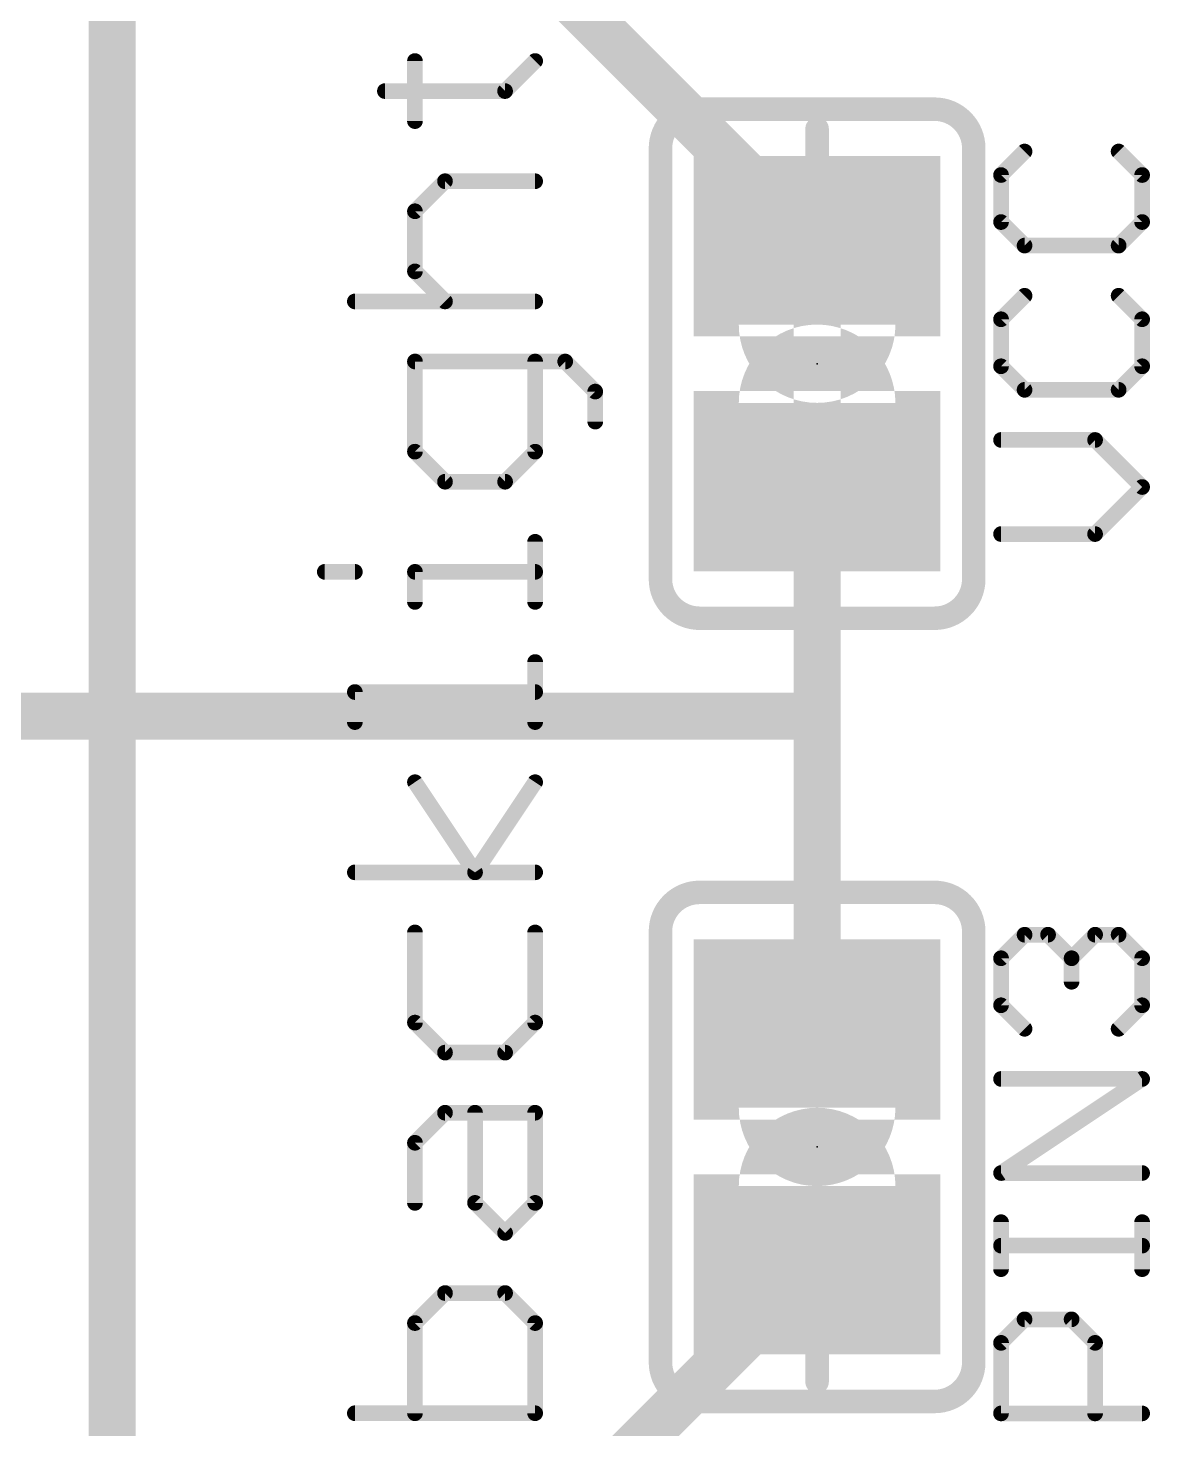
# Model space of a CAD drawing. Extents: x -5.1 to 70.5, y -0.2 to 53.5.
# Drawn here: x 53.56 to 60.83, y 14.68 to 23.77 of the extents above; entities that cross this region are included whole.
import ezdxf

# ---------------------------------------------------------------- set-up
doc = ezdxf.new("R2010")
doc.units = 0
for name, color, linetype in [('1', 12, 'CONTINUOUS'), ('16', 132, 'CONTINUOUS'), ('21', 253, 'CONTINUOUS'), ('23', 53, 'CONTINUOUS'), ('25', 253, 'CONTINUOUS'), ('51', 253, 'CONTINUOUS')]:
    doc.layers.add(name, color=color, linetype=linetype)

# ---------------------------------------------------------------- blocks, each defined once
blk = doc.blocks.new('RECT')
blk.add_solid([(-0.5, -0.5), (0.5, -0.5), (-0.5, 0.5), (0.5, 0.5)])

msp = doc.modelspace()

# ---------------------------------------------------------------- linework, layer by layer
at = {"layer": '1', "const_width": 0.3048}
for points in [[(58.42, 22.606), (55.626, 25.4)], [(58.674, 22.606), (58.42, 22.606)], [(58.674, 22.352), (58.674, 22.606)], [(58.674, 20.828), (58.674, 22.352)], [(58.674, 19.304), (58.674, 20.828)], [(51.308, 19.304), (58.674, 19.304)], [(58.674, 19.304), (58.674, 17.272)], [(57.404, 14.478), (58.674, 15.748)]]:
    msp.add_lwpolyline(points, dxfattribs=at)
at = {"layer": '1', "const_width": 0.1524}
for points in [[(58.42, 22.6822, 1), (58.42, 22.5298)], [(58.3661, 22.5521, 1), (58.4739, 22.6599)], [(58.7502, 22.606, 1), (58.5978, 22.606)], [(58.674, 22.5298, 1), (58.674, 22.6822)], [(58.7502, 22.352, 1), (58.5978, 22.352)], [(58.5978, 22.352, 1), (58.7502, 22.352)], [(58.7502, 20.828, 1), (58.5978, 20.828)], [(58.5978, 20.828, 1), (58.7502, 20.828)], [(58.7502, 19.304, 1), (58.5978, 19.304)], [(58.674, 19.2278, 1), (58.674, 19.3802)], [(58.5978, 19.304, 1), (58.7502, 19.304)], [(58.5978, 17.272, 1), (58.7502, 17.272)], [(58.7279, 15.6941, 1), (58.6201, 15.8019)]]:
    msp.add_lwpolyline(points, format="xyb", dxfattribs=at)
at = {"layer": '16', "const_width": 0.3048}
msp.add_lwpolyline([(54.102, 10.414), (54.102, 24.892)], dxfattribs=at)
at = {"layer": '21'}
for points, const_width in [([(56.0656, 23.1635), (56.0656, 23.5533)], 0.1016), ([(56.6503, 23.3584), (56.8452, 23.5533)], 0.1016), ([(55.8707, 23.3584), (56.6503, 23.3584)], 0.1016), ([(57.912, 23.241), (59.436, 23.241)], 0.1524), ([(57.658, 20.193), (57.658, 22.987)], 0.1524), ([(59.69, 22.987), (59.69, 20.193)], 0.1524), ([(56.0656, 22.5788), (56.2605, 22.7737)], 0.1016), ([(56.2605, 22.7737), (56.8452, 22.7737)], 0.1016), ([(56.0656, 22.189), (56.0656, 22.5788)], 0.1016), ([(56.2605, 21.9941), (56.0656, 22.189)], 0.1016), ([(55.6758, 21.9941), (56.8452, 21.9941)], 0.1016), ([(57.0401, 21.6043), (56.0656, 21.6043)], 0.1016), ([(56.0656, 21.6043), (56.0656, 21.0196)], 0.1016), ([(56.8452, 21.0196), (56.8452, 21.6043)], 0.1016), ([(57.235, 21.4094), (57.0401, 21.6043)], 0.1016), ([(57.235, 21.2145), (57.235, 21.4094)], 0.1016), ([(56.0656, 21.0196), (56.2605, 20.8247)], 0.1016), ([(56.6503, 20.8247), (56.8452, 21.0196)], 0.1016), ([(56.2605, 20.8247), (56.6503, 20.8247)], 0.1016), ([(56.8452, 20.0451), (56.8452, 20.4349)], 0.1016), ([(55.4809, 20.24), (55.6758, 20.24)], 0.1016), ([(56.0656, 20.0451), (56.0656, 20.24)], 0.1016), ([(56.0656, 20.24), (56.8452, 20.24)], 0.1016), ([(57.912, 19.939), (59.436, 19.939)], 0.1524), ([(56.8452, 19.2655), (56.8452, 19.6553)], 0.1016), ([(55.6758, 19.2655), (55.6758, 19.4604)], 0.1016), ([(55.6758, 19.4604), (56.8452, 19.4604)], 0.1016), ([(56.4554, 18.291), (56.0656, 18.8757)], 0.1016), ([(56.8452, 18.8757), (56.4554, 18.291)], 0.1016), ([(56.8452, 18.291), (55.6758, 18.291)], 0.1016), ([(57.912, 18.161), (59.436, 18.161)], 0.1524), ([(56.0656, 17.9012), (56.0656, 17.3165)], 0.1016), ([(56.8452, 17.3165), (56.8452, 17.9012)], 0.1016), ([(57.658, 15.113), (57.658, 17.907)], 0.1524), ([(59.69, 17.907), (59.69, 15.113)], 0.1524), ([(56.0656, 17.3165), (56.2605, 17.1216)], 0.1016), ([(56.6503, 17.1216), (56.8452, 17.3165)], 0.1016), ([(56.2605, 17.1216), (56.6503, 17.1216)], 0.1016), ([(56.0656, 16.5369), (56.2605, 16.7318)], 0.1016), ([(56.2605, 16.7318), (56.8452, 16.7318)], 0.1016), ([(56.4554, 16.1471), (56.4554, 16.7318)], 0.1016), ([(56.8452, 16.7318), (56.8452, 16.1471)], 0.1016), ([(56.0656, 16.1471), (56.0656, 16.5369)], 0.1016), ([(56.6503, 15.9522), (56.4554, 16.1471)], 0.1016), ([(56.8452, 16.1471), (56.6503, 15.9522)], 0.1016), ([(56.2605, 15.5624), (56.0656, 15.3675)], 0.1016), ([(56.6503, 15.5624), (56.2605, 15.5624)], 0.1016), ([(56.8452, 15.3675), (56.6503, 15.5624)], 0.1016), ([(56.0656, 15.3675), (56.0656, 14.7828)], 0.1016), ([(56.8452, 14.7828), (56.8452, 15.3675)], 0.1016), ([(57.912, 14.859), (59.436, 14.859)], 0.1524), ([(55.6758, 14.7828), (56.8452, 14.7828)], 0.1016)]:
    msp.add_lwpolyline(points, dxfattribs=dict(at, const_width=const_width))
for points, const_width in [([(56.091, 23.5533, 1), (56.0402, 23.5533)], 0.0508), ([(56.8632, 23.5353, 1), (56.8272, 23.5712)], 0.0508), ([(55.8707, 23.3838, 1), (55.8707, 23.333)], 0.0508), ([(56.6323, 23.3763, 1), (56.6683, 23.3404)], 0.0508), ([(56.6503, 23.333, 1), (56.6503, 23.3838)], 0.0508), ([(57.912, 23.241, 0.4142), (57.658, 22.987)], 0.1524), ([(57.912, 23.2791, 1), (57.912, 23.2029)], 0.0762), ([(57.912, 23.2029, 1), (57.912, 23.2791)], 0.0762), ([(59.69, 22.987, 0.4142), (59.436, 23.241)], 0.1524), ([(59.436, 23.2791, 1), (59.436, 23.2029)], 0.0762), ([(59.436, 23.2029, 1), (59.436, 23.2791)], 0.0762), ([(56.0402, 23.1635, 1), (56.091, 23.1635)], 0.0508), ([(57.6961, 22.987, 1), (57.6199, 22.987)], 0.0762), ([(57.6199, 22.987, 1), (57.6961, 22.987)], 0.0762), ([(59.7281, 22.987, 1), (59.6519, 22.987)], 0.0762), ([(59.6519, 22.987, 1), (59.7281, 22.987)], 0.0762), ([(56.2605, 22.7991, 1), (56.2605, 22.7483)], 0.0508), ([(56.2785, 22.7557, 1), (56.2425, 22.7916)], 0.0508), ([(56.8452, 22.7483, 1), (56.8452, 22.7991)], 0.0508), ([(56.091, 22.5788, 1), (56.0402, 22.5788)], 0.0508), ([(56.0476, 22.5967, 1), (56.0836, 22.5608)], 0.0508), ([(56.0836, 22.2069, 1), (56.0476, 22.171)], 0.0508), ([(56.0402, 22.189, 1), (56.091, 22.189)], 0.0508), ([(55.6758, 22.0195, 1), (55.6758, 21.9687)], 0.0508), ([(56.2425, 21.9761, 1), (56.2785, 22.012)], 0.0508), ([(56.8452, 21.9687, 1), (56.8452, 22.0195)], 0.0508), ([(56.0656, 21.6297, 1), (56.0656, 21.5789)], 0.0508), ([(56.091, 21.6043, 1), (56.0402, 21.6043)], 0.0508), ([(56.8706, 21.6043, 1), (56.8198, 21.6043)], 0.0508), ([(57.0581, 21.6222, 1), (57.0221, 21.5863)], 0.0508), ([(57.0401, 21.5789, 1), (57.0401, 21.6297)], 0.0508), ([(57.2604, 21.4094, 1), (57.2096, 21.4094)], 0.0508), ([(57.217, 21.3914, 1), (57.253, 21.4273)], 0.0508), ([(57.2096, 21.2145, 1), (57.2604, 21.2145)], 0.0508), ([(56.0836, 21.0375, 1), (56.0476, 21.0016)], 0.0508), ([(56.0402, 21.0196, 1), (56.091, 21.0196)], 0.0508), ([(56.8198, 21.0196, 1), (56.8706, 21.0196)], 0.0508), ([(56.8632, 21.0016, 1), (56.8272, 21.0375)], 0.0508), ([(56.2605, 20.8501, 1), (56.2605, 20.7993)], 0.0508), ([(56.2425, 20.8067, 1), (56.2785, 20.8426)], 0.0508), ([(56.6323, 20.8426, 1), (56.6683, 20.8067)], 0.0508), ([(56.6503, 20.7993, 1), (56.6503, 20.8501)], 0.0508), ([(56.8706, 20.4349, 1), (56.8198, 20.4349)], 0.0508), ([(55.4809, 20.2654, 1), (55.4809, 20.2146)], 0.0508), ([(55.6758, 20.2146, 1), (55.6758, 20.2654)], 0.0508), ([(56.091, 20.24, 1), (56.0402, 20.24)], 0.0508), ([(56.0656, 20.2654, 1), (56.0656, 20.2146)], 0.0508), ([(56.8452, 20.2146, 1), (56.8452, 20.2654)], 0.0508), ([(57.658, 20.193, 0.4142), (57.912, 19.939)], 0.1524), ([(57.6961, 20.193, 1), (57.6199, 20.193)], 0.0762), ([(59.436, 19.939, 0.4142), (59.69, 20.193)], 0.1524), ([(59.7281, 20.193, 1), (59.6519, 20.193)], 0.0762), ([(57.6199, 20.193, 1), (57.6961, 20.193)], 0.0762), ([(59.6519, 20.193, 1), (59.7281, 20.193)], 0.0762), ([(56.0402, 20.0451, 1), (56.091, 20.0451)], 0.0508), ([(56.8198, 20.0451, 1), (56.8706, 20.0451)], 0.0508), ([(57.912, 19.9771, 1), (57.912, 19.9009)], 0.0762), ([(57.912, 19.9009, 1), (57.912, 19.9771)], 0.0762), ([(59.436, 19.9771, 1), (59.436, 19.9009)], 0.0762), ([(59.436, 19.9009, 1), (59.436, 19.9771)], 0.0762), ([(56.8706, 19.6553, 1), (56.8198, 19.6553)], 0.0508), ([(55.7012, 19.4604, 1), (55.6504, 19.4604)], 0.0508), ([(55.6758, 19.4858, 1), (55.6758, 19.435)], 0.0508), ([(56.8452, 19.435, 1), (56.8452, 19.4858)], 0.0508), ([(55.6504, 19.2655, 1), (55.7012, 19.2655)], 0.0508), ([(56.8198, 19.2655, 1), (56.8706, 19.2655)], 0.0508), ([(56.0867, 18.8898, 1), (56.0445, 18.8616)], 0.0508), ([(56.8663, 18.8616, 1), (56.8241, 18.8898)], 0.0508), ([(55.6758, 18.3164, 1), (55.6758, 18.2656)], 0.0508), ([(56.4343, 18.3051, 1), (56.4765, 18.2769)], 0.0508), ([(56.4343, 18.2769, 1), (56.4765, 18.3051)], 0.0508), ([(56.8452, 18.2656, 1), (56.8452, 18.3164)], 0.0508), ([(57.912, 18.161, 0.4142), (57.658, 17.907)], 0.1524), ([(57.912, 18.1991, 1), (57.912, 18.1229)], 0.0762), ([(57.912, 18.1229, 1), (57.912, 18.1991)], 0.0762), ([(59.69, 17.907, 0.4142), (59.436, 18.161)], 0.1524), ([(59.436, 18.1991, 1), (59.436, 18.1229)], 0.0762), ([(59.436, 18.1229, 1), (59.436, 18.1991)], 0.0762), ([(56.091, 17.9012, 1), (56.0402, 17.9012)], 0.0508), ([(56.8706, 17.9012, 1), (56.8198, 17.9012)], 0.0508), ([(57.6961, 17.907, 1), (57.6199, 17.907)], 0.0762), ([(57.6199, 17.907, 1), (57.6961, 17.907)], 0.0762), ([(59.7281, 17.907, 1), (59.6519, 17.907)], 0.0762), ([(59.6519, 17.907, 1), (59.7281, 17.907)], 0.0762), ([(56.0836, 17.3345, 1), (56.0476, 17.2985)], 0.0508), ([(56.8632, 17.2985, 1), (56.8272, 17.3345)], 0.0508), ([(56.0402, 17.3165, 1), (56.091, 17.3165)], 0.0508), ([(56.8198, 17.3165, 1), (56.8706, 17.3165)], 0.0508), ([(56.2605, 17.147, 1), (56.2605, 17.0962)], 0.0508), ([(56.2425, 17.1036, 1), (56.2785, 17.1396)], 0.0508), ([(56.6323, 17.1396, 1), (56.6683, 17.1036)], 0.0508), ([(56.6503, 17.0962, 1), (56.6503, 17.147)], 0.0508), ([(56.2605, 16.7572, 1), (56.2605, 16.7064)], 0.0508), ([(56.2785, 16.7138, 1), (56.2425, 16.7498)], 0.0508), ([(56.4808, 16.7318, 1), (56.43, 16.7318)], 0.0508), ([(56.8706, 16.7318, 1), (56.8198, 16.7318)], 0.0508), ([(56.8452, 16.7064, 1), (56.8452, 16.7572)], 0.0508), ([(56.0476, 16.5549, 1), (56.0836, 16.5189)], 0.0508), ([(56.091, 16.5369, 1), (56.0402, 16.5369)], 0.0508), ([(56.4734, 16.1651, 1), (56.4374, 16.1291)], 0.0508), ([(56.8632, 16.1291, 1), (56.8272, 16.1651)], 0.0508), ([(56.0402, 16.1471, 1), (56.091, 16.1471)], 0.0508), ([(56.43, 16.1471, 1), (56.4808, 16.1471)], 0.0508), ([(56.8198, 16.1471, 1), (56.8706, 16.1471)], 0.0508), ([(56.6323, 15.9702, 1), (56.6683, 15.9342)], 0.0508), ([(56.6323, 15.9342, 1), (56.6683, 15.9702)], 0.0508), ([(56.2605, 15.5878, 1), (56.2605, 15.537)], 0.0508), ([(56.2785, 15.5444, 1), (56.2425, 15.5804)], 0.0508), ([(56.6683, 15.5804, 1), (56.6323, 15.5444)], 0.0508), ([(56.6503, 15.537, 1), (56.6503, 15.5878)], 0.0508), ([(56.0476, 15.3855, 1), (56.0836, 15.3495)], 0.0508), ([(56.091, 15.3675, 1), (56.0402, 15.3675)], 0.0508), ([(56.8706, 15.3675, 1), (56.8198, 15.3675)], 0.0508), ([(56.8272, 15.3495, 1), (56.8632, 15.3855)], 0.0508), ([(57.658, 15.113, 0.4142), (57.912, 14.859)], 0.1524), ([(57.6961, 15.113, 1), (57.6199, 15.113)], 0.0762), ([(59.436, 14.859, 0.4142), (59.69, 15.113)], 0.1524), ([(59.7281, 15.113, 1), (59.6519, 15.113)], 0.0762), ([(57.6199, 15.113, 1), (57.6961, 15.113)], 0.0762), ([(59.6519, 15.113, 1), (59.7281, 15.113)], 0.0762), ([(57.912, 14.8971, 1), (57.912, 14.8209)], 0.0762), ([(57.912, 14.8209, 1), (57.912, 14.8971)], 0.0762), ([(59.436, 14.8971, 1), (59.436, 14.8209)], 0.0762), ([(59.436, 14.8209, 1), (59.436, 14.8971)], 0.0762), ([(55.6758, 14.8082, 1), (55.6758, 14.7574)], 0.0508), ([(56.8452, 14.7574, 1), (56.8452, 14.8082)], 0.0508), ([(56.0402, 14.7828, 1), (56.091, 14.7828)], 0.0508), ([(56.8198, 14.7828, 1), (56.8706, 14.7828)], 0.0508)]:
    msp.add_lwpolyline(points, format="xyb", dxfattribs=dict(at, const_width=const_width))
at = {"layer": '23'}
for p in [(58.674, 21.59), (58.674, 16.51)]:
    msp.add_point(p, dxfattribs=at)
at = {"layer": '25', "const_width": 0.1016}
for points in [[(60.0196, 22.9664), (59.867, 22.8139)], [(60.7822, 22.8139), (60.6297, 22.9664)], [(59.867, 22.8139), (59.867, 22.5088)], [(60.7822, 22.5088), (60.7822, 22.8139)], [(59.867, 22.5088), (60.0196, 22.3563)], [(60.6297, 22.3563), (60.7822, 22.5088)], [(60.0196, 22.3563), (60.6297, 22.3563)], [(60.0196, 22.0309), (59.867, 21.8784)], [(60.7822, 21.8784), (60.6297, 22.0309)], [(59.867, 21.8784), (59.867, 21.5733)], [(60.7822, 21.5733), (60.7822, 21.8784)], [(59.867, 21.5733), (60.0196, 21.4208)], [(60.6297, 21.4208), (60.7822, 21.5733)], [(60.0196, 21.4208), (60.6297, 21.4208)], [(60.4771, 21.0954), (59.867, 21.0954)], [(60.7822, 20.7903), (60.4771, 21.0954)], [(60.4771, 20.4852), (60.7822, 20.7903)], [(59.867, 20.4852), (60.4771, 20.4852)], [(59.867, 17.7339), (60.0196, 17.8864)], [(60.0196, 17.8864), (60.1721, 17.8864)], [(60.1721, 17.8864), (60.3246, 17.7339)], [(60.3246, 17.7339), (60.4771, 17.8864)], [(60.4771, 17.8864), (60.6297, 17.8864)], [(60.6297, 17.8864), (60.7822, 17.7339)], [(59.867, 17.4288), (59.867, 17.7339)], [(60.3246, 17.7339), (60.3246, 17.5813)], [(60.7822, 17.7339), (60.7822, 17.4288)], [(60.0196, 17.2763), (59.867, 17.4288)], [(60.7822, 17.4288), (60.6297, 17.2763)], [(59.867, 16.3408), (60.7822, 16.9509)], [(60.7822, 16.9509), (59.867, 16.9509)], [(60.7822, 16.3408), (59.867, 16.3408)], [(59.867, 15.7171), (59.867, 16.0221)], [(60.7822, 15.7171), (60.7822, 16.0221)], [(60.7822, 15.8696), (59.867, 15.8696)], [(59.867, 15.2392), (60.0196, 15.3917)], [(60.0196, 15.3917), (60.3246, 15.3917)], [(60.3246, 15.3917), (60.4771, 15.2392)], [(59.867, 14.7816), (59.867, 15.2392)], [(60.4771, 15.2392), (60.4771, 14.7816)], [(60.7822, 14.7816), (59.867, 14.7816)]]:
    msp.add_lwpolyline(points, dxfattribs=at)
at = {"layer": '25', "const_width": 0.0508}
for points in [[(60.0375, 22.9484, 1), (60.0016, 22.9844)], [(60.6476, 22.9844, 1), (60.6117, 22.9484)], [(59.8924, 22.8139, 1), (59.8416, 22.8139)], [(59.8491, 22.8318, 1), (59.885, 22.7959)], [(60.8076, 22.8139, 1), (60.7568, 22.8139)], [(60.7642, 22.7959, 1), (60.8002, 22.8318)], [(59.885, 22.5268, 1), (59.8491, 22.4908)], [(60.8002, 22.4908, 1), (60.7642, 22.5268)], [(59.8416, 22.5088, 1), (59.8924, 22.5088)], [(60.7568, 22.5088, 1), (60.8076, 22.5088)], [(60.0196, 22.3817, 1), (60.0196, 22.3309)], [(60.0016, 22.3383, 1), (60.0375, 22.3742)], [(60.6117, 22.3742, 1), (60.6476, 22.3383)], [(60.6297, 22.3309, 1), (60.6297, 22.3817)], [(60.0375, 22.0129, 1), (60.0016, 22.0488)], [(60.6476, 22.0488, 1), (60.6117, 22.0129)], [(59.8924, 21.8784, 1), (59.8416, 21.8784)], [(59.8491, 21.8963, 1), (59.885, 21.8604)], [(60.8076, 21.8784, 1), (60.7568, 21.8784)], [(60.7642, 21.8604, 1), (60.8002, 21.8963)], [(59.885, 21.5913, 1), (59.8491, 21.5553)], [(59.8416, 21.5733, 1), (59.8924, 21.5733)], [(60.7568, 21.5733, 1), (60.8076, 21.5733)], [(60.8002, 21.5553, 1), (60.7642, 21.5913)], [(60.0196, 21.4462, 1), (60.0196, 21.3954)], [(60.0016, 21.4028, 1), (60.0375, 21.4387)], [(60.6117, 21.4387, 1), (60.6476, 21.4028)], [(60.6297, 21.3954, 1), (60.6297, 21.4462)], [(59.867, 21.1208, 1), (59.867, 21.07)], [(60.4951, 21.1133, 1), (60.4592, 21.0774)], [(60.4771, 21.07, 1), (60.4771, 21.1208)], [(60.8002, 20.7723, 1), (60.7642, 20.8083)], [(60.7642, 20.7723, 1), (60.8002, 20.8083)], [(59.867, 20.5106, 1), (59.867, 20.4598)], [(60.4592, 20.5032, 1), (60.4951, 20.4673)], [(60.4771, 20.4598, 1), (60.4771, 20.5106)], [(60.0196, 17.9118, 1), (60.0196, 17.861)], [(60.0375, 17.8684, 1), (60.0016, 17.9044)], [(60.19, 17.9044, 1), (60.1541, 17.8684)], [(60.1721, 17.861, 1), (60.1721, 17.9118)], [(60.4771, 17.9118, 1), (60.4771, 17.861)], [(60.4951, 17.8684, 1), (60.4592, 17.9044)], [(60.6476, 17.9044, 1), (60.6117, 17.8684)], [(60.6297, 17.861, 1), (60.6297, 17.9118)], [(59.8924, 17.7339, 1), (59.8416, 17.7339)], [(59.8491, 17.7518, 1), (59.885, 17.7159)], [(60.35, 17.7339, 1), (60.2992, 17.7339)], [(60.3066, 17.7518, 1), (60.3426, 17.7159)], [(60.3066, 17.7159, 1), (60.3426, 17.7518)], [(60.8076, 17.7339, 1), (60.7568, 17.7339)], [(60.7642, 17.7159, 1), (60.8002, 17.7518)], [(60.2992, 17.5813, 1), (60.35, 17.5813)], [(59.885, 17.4468, 1), (59.8491, 17.4108)], [(59.8416, 17.4288, 1), (59.8924, 17.4288)], [(60.7568, 17.4288, 1), (60.8076, 17.4288)], [(60.8002, 17.4108, 1), (60.7642, 17.4468)], [(60.0016, 17.2583, 1), (60.0375, 17.2942)], [(60.6117, 17.2942, 1), (60.6476, 17.2583)], [(59.867, 16.9763, 1), (59.867, 16.9255)], [(60.7963, 16.9297, 1), (60.7681, 16.972)], [(60.7822, 16.9255, 1), (60.7822, 16.9763)], [(59.867, 16.3662, 1), (59.867, 16.3154)], [(59.8529, 16.3619, 1), (59.8811, 16.3196)], [(60.7822, 16.3154, 1), (60.7822, 16.3662)], [(59.8924, 16.0221, 1), (59.8416, 16.0221)], [(60.8076, 16.0221, 1), (60.7568, 16.0221)], [(59.867, 15.895, 1), (59.867, 15.8442)], [(60.7822, 15.8442, 1), (60.7822, 15.895)], [(59.8416, 15.7171, 1), (59.8924, 15.7171)], [(60.7568, 15.7171, 1), (60.8076, 15.7171)], [(60.0196, 15.4171, 1), (60.0196, 15.3663)], [(60.0375, 15.3737, 1), (60.0016, 15.4096)], [(60.3426, 15.4096, 1), (60.3066, 15.3737)], [(60.3246, 15.3663, 1), (60.3246, 15.4171)], [(59.8924, 15.2392, 1), (59.8416, 15.2392)], [(59.8491, 15.2571, 1), (59.885, 15.2212)], [(60.5025, 15.2392, 1), (60.4517, 15.2392)], [(60.4592, 15.2212, 1), (60.4951, 15.2571)], [(59.867, 14.807, 1), (59.867, 14.7562)], [(60.7822, 14.7562, 1), (60.7822, 14.807)], [(59.8416, 14.7816, 1), (59.8924, 14.7816)], [(60.4517, 14.7816, 1), (60.5025, 14.7816)]]:
    msp.add_lwpolyline(points, format="xyb", dxfattribs=at)
at = {"layer": '51', "const_width": 0.1524}
for points in [[(58.674, 22.606), (58.674, 23.114)], [(58.674, 20.574), (58.674, 20.066)], [(58.674, 17.526), (58.674, 18.034)], [(58.674, 15.494), (58.674, 14.986)]]:
    msp.add_lwpolyline(points, dxfattribs=at)
at = {"layer": '51'}
for points, const_width in [([(58.7121, 23.114, 1), (58.6359, 23.114)], 0.0762), ([(58.6359, 22.606, 1), (58.7121, 22.606)], 0.0762), ([(58.801, 21.844, 1), (58.547, 21.844)], 1.27), ([(58.547, 21.336, 1), (58.801, 21.336)], 1.27), ([(58.7121, 20.574, 1), (58.6359, 20.574)], 0.0762), ([(58.6359, 20.066, 1), (58.7121, 20.066)], 0.0762), ([(58.7121, 18.034, 1), (58.6359, 18.034)], 0.0762), ([(58.6359, 17.526, 1), (58.7121, 17.526)], 0.0762), ([(58.801, 16.764, 1), (58.547, 16.764)], 1.27), ([(58.547, 16.256, 1), (58.801, 16.256)], 1.27), ([(58.7121, 15.494, 1), (58.6359, 15.494)], 0.0762), ([(58.6359, 14.986, 1), (58.7121, 14.986)], 0.0762)]:
    msp.add_lwpolyline(points, format="xyb", dxfattribs=dict(at, const_width=const_width))

# ---------------------------------------------------------------- block references
at = {"layer": '1', "xscale": 1.1684, "yscale": 1.6002, "rotation": 270}
for p in [(58.674, 22.352), (58.674, 20.828), (58.674, 17.272), (58.674, 15.748)]:
    msp.add_blockref('RECT', p, dxfattribs=at)

doc.saveas('drawing.dxf')
